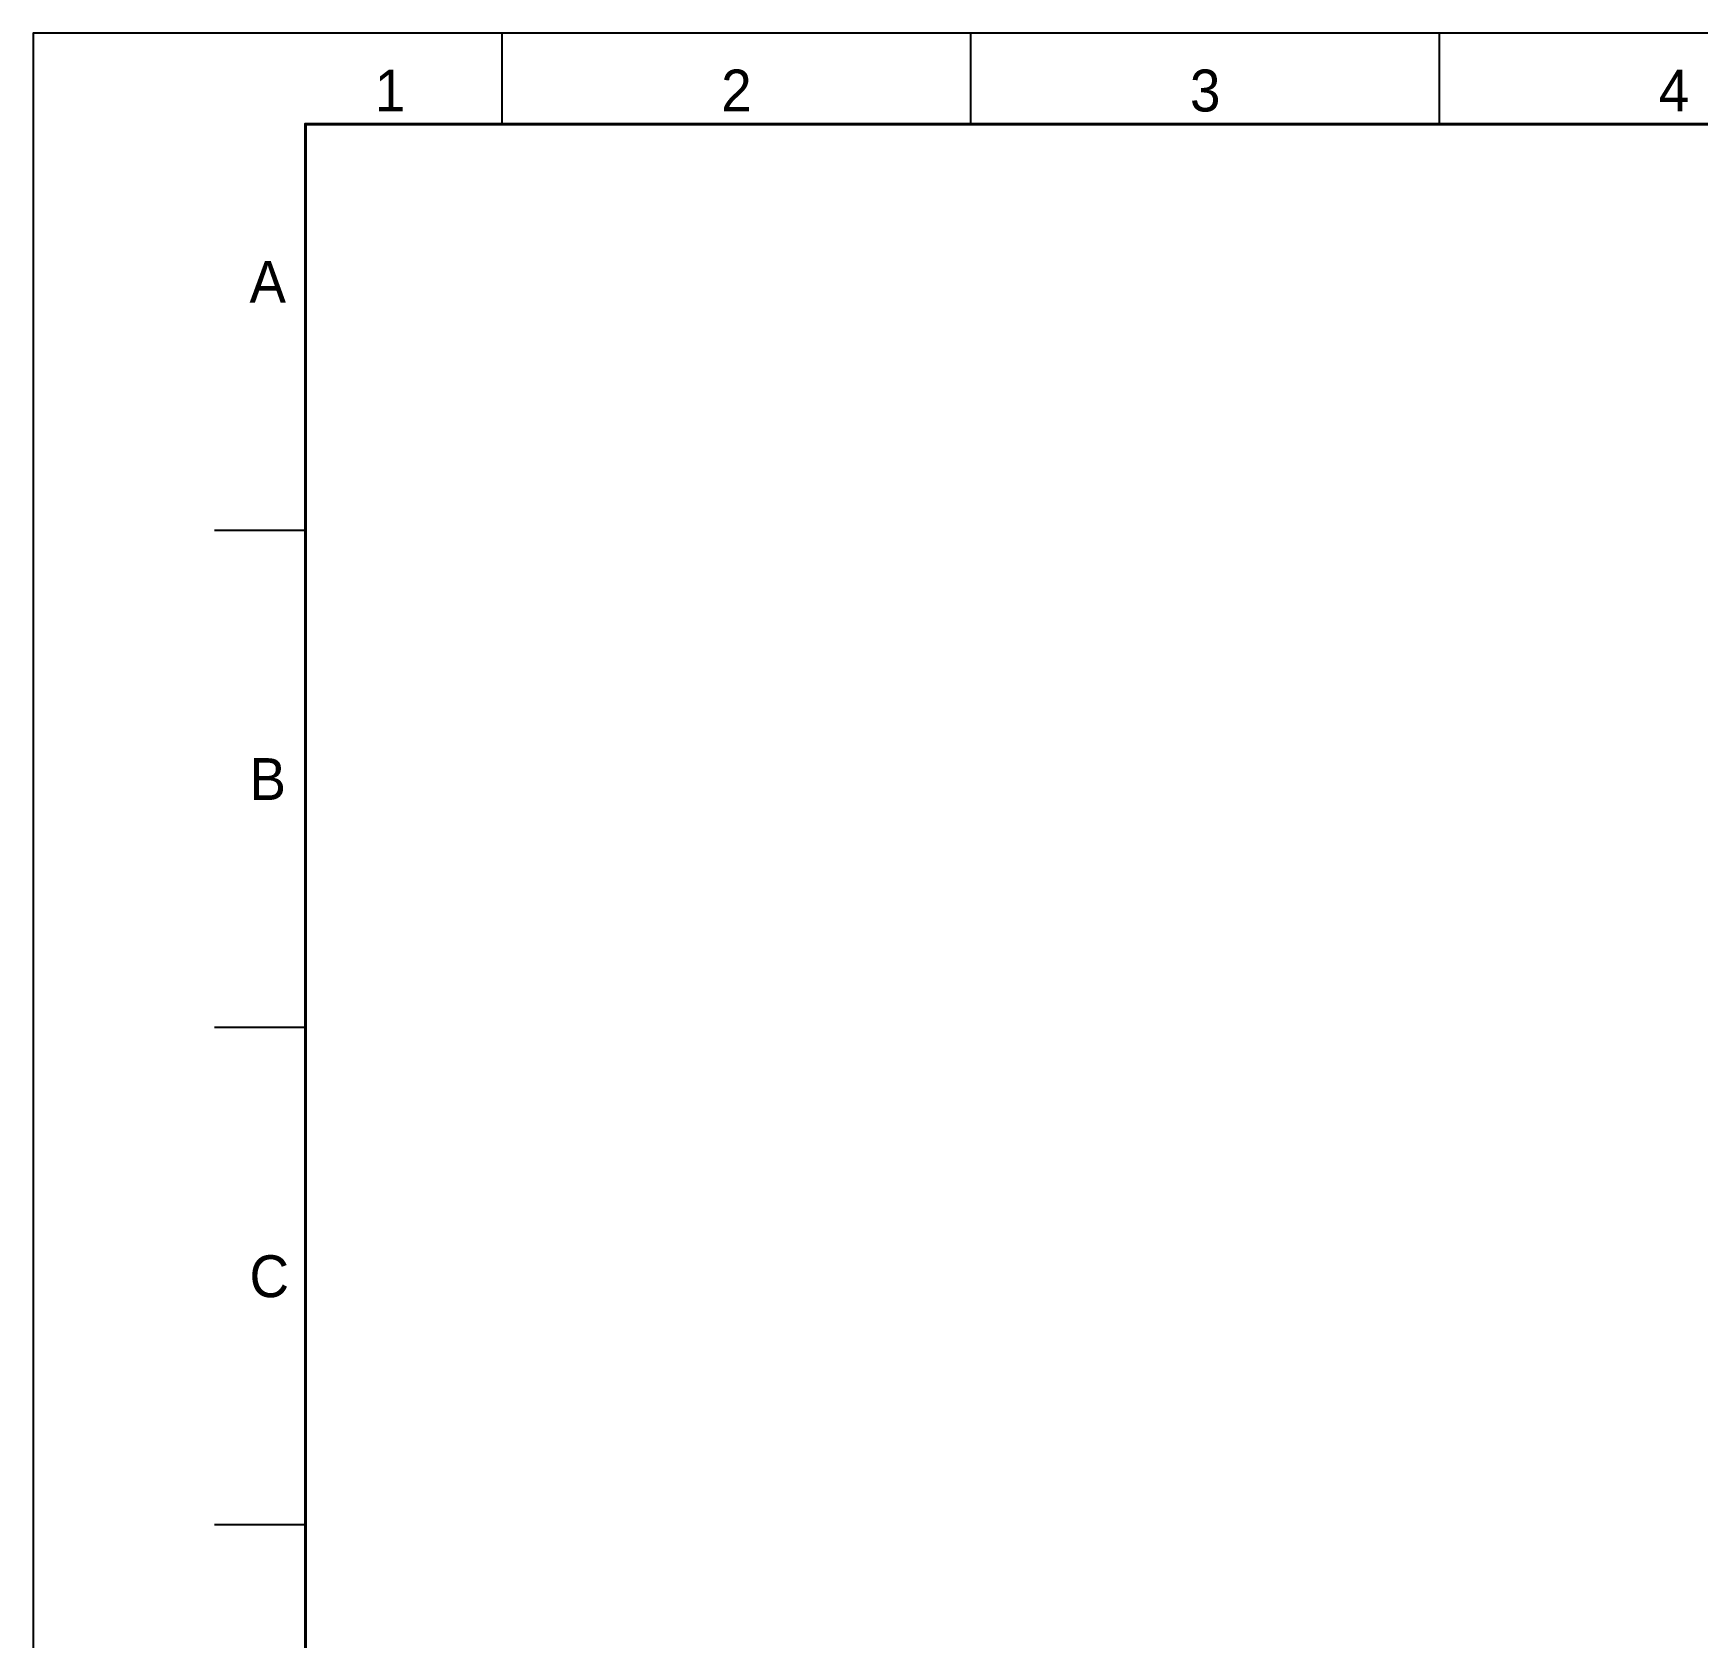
# Model space of a CAD drawing. Header units: millimetres. Extents: x 0 to 38884, y -3675 to 8056.
# Drawn here: x 22077 to 24461, y 3398 to 5696 of the extents above; entities that cross this region are included whole.
import ezdxf
from ezdxf.enums import TextEntityAlignment as Align

# ---------------------------------------------------------------- set-up
doc = ezdxf.new("R2010")
doc.units = ezdxf.units.MM
doc.header["$LTSCALE"] = 2.4
doc.layers.add('99_図枠', color=7, linetype='Continuous', lineweight=40)
doc.styles.add('表題用', font='MS PGothic.ttf')

msp = doc.modelspace()

# ---------------------------------------------------------------- linework, layer by layer
at = {"layer": '99_図枠', "lineweight": 25}
for p, q in [((22748.1377, 5566.437), (22748.1377, 5696.45)), ((23419.505, 5566.437), (23419.505, 5696.45)), ((24090.8723, 5566.437), (24090.8723, 5696.45)), ((22466.4094, 4984.3211), (22336.3964, 4984.3211)), ((22466.4094, 4272.1922), (22336.3964, 4272.1922)), ((22466.4094, 3560.0633), (22336.3964, 3560.0633))]:
    msp.add_line(p, q, dxfattribs=at)
at = {"layer": '99_図枠'}
msp.add_lwpolyline([(22466.4094, 129.4318), (30003.1652, 129.4318), (30003.1652, 5566.437), (22466.4094, 5566.437)], close=True, dxfattribs=at)
at = {"layer": 'Defpoints'}
msp.add_lwpolyline([(22076.7704, 0), (30133.1782, 0), (30133.1782, 5696.45), (22076.7704, 5696.45)], close=True, dxfattribs=at)

# ---------------------------------------------------------------- texts
at = {"layer": '99_図枠', "lineweight": 13, "style": '表題用'}
for s, p in [('1', (22587.6648, 5566.437)), ('2', (23083.8213, 5566.437)), ('3', (23755.1887, 5566.437)), ('4', (24426.556, 5566.437))]:
    msp.add_text(s, height=60.006, dxfattribs=at).set_placement(p, align=Align.BOTTOM_CENTER)
for s, p in [('A', (22386.4014, 5340.3855)), ('B', (22386.4014, 4628.2566)), ('C', (22386.4014, 3916.1277))]:
    msp.add_text(s, height=60.006, dxfattribs=at).set_placement(p, align=Align.MIDDLE_LEFT)

doc.saveas('drawing.dxf')
